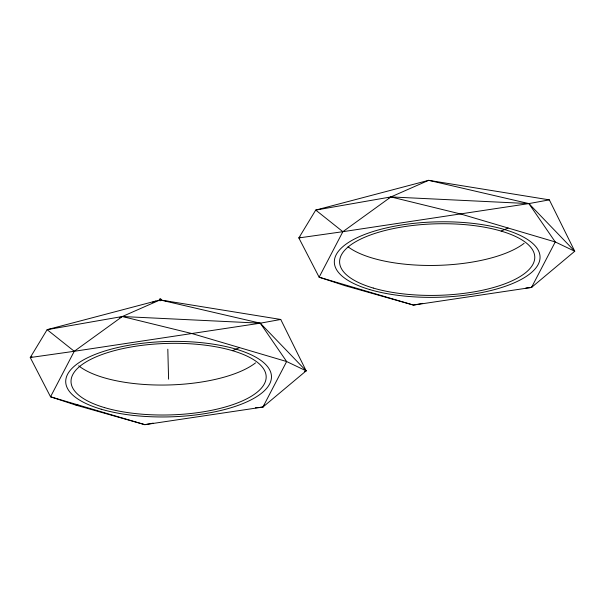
<?xml version="1.0" encoding="UTF-8"?>
<svg xmlns="http://www.w3.org/2000/svg" width="605" height="605" viewBox="0 0 605 605"><rect width="100%" height="100%" fill="white"/><g stroke="black" fill="none" stroke-linecap="round" stroke-linejoin="round"><path stroke-width="0.91" d="M280.743 319.463L260.294 323.183L160.06 299.921L122.339 316.521L74.264 351.286L50.533 396.797L76.109 405.191L144.867 424.672L262.925 407.052L306.153 370.85L280.743 319.463L160.06 299.921L47.13 329.672L30.25 357.532L50.533 396.797L144.867 424.672L153.171 423.137M549.34 199.862L528.891 203.59L428.658 180.328L390.936 196.927L342.861 231.692L319.13 277.196L344.706 285.598L413.465 305.079L531.523 287.451L574.75 251.249L549.34 199.862L428.658 180.328L315.727 210.079L298.847 237.931L319.13 277.196L413.465 305.079L422.691 303.37M260.105 407.324L262.925 407.052L286.649 361.54L260.294 323.183L122.339 316.521L47.13 329.672L74.264 351.286L260.294 323.183L306.153 370.85L304.428 371.614M525.889 288.003L531.523 287.451L555.246 241.947L528.891 203.59L390.936 196.927L315.727 210.079L342.861 231.692L528.891 203.59L574.75 251.249L555.246 241.947L460.919 214.064L390.936 196.927L388.357 198.077M262.925 407.052L264.491 404.707M531.523 287.451L532.566 285.885M159.448 299.248L160.922 299.082L162.042 300.541M152.52 302.25L155.697 301.139M31.974 356.761L30.25 357.532L74.264 351.286M119.76 317.67L122.339 316.521L192.322 333.665L286.649 361.54L306.153 370.85M300.572 237.168L298.847 237.931L342.861 231.692M232.547 350.696L239.482 347.603M501.144 231.095L508.079 228.002M255.408 407.793L258.229 407.513M77.984 405.07L76.109 405.191L77.984 405.282M166.118 301.328L168.81 301.411M167.812 349.214L168.591 379.169M160.446 298.938L160.491 300.753M159.894 298.968L159.939 300.783M524.142 243.286A97.602 35.771 -1.5 0 1 435.63 265.413A97.602 35.771 -1.5 0 1 348.004 246.764M255.544 362.879A97.602 35.771 -1.5 0 1 166.178 385.022A97.602 35.771 -1.5 0 1 78.695 365.806M373.24 288.048A97.602 35.771 -1.5 0 0 532.99 264.196A97.602 35.771 -1.5 0 0 405.342 226.467A97.602 35.771 -1.5 0 0 373.24 288.048M369.768 289.591A102.903 37.714 -1.5 0 0 538.185 264.445A102.903 37.714 -1.5 0 0 403.618 224.674A102.903 37.714 -1.5 0 0 369.768 289.591M101.171 409.192A102.903 37.714 -1.5 0 0 269.588 384.046A102.903 37.714 -1.5 0 0 135.021 344.268A102.903 37.714 -1.5 0 0 101.171 409.192M104.642 407.641A97.602 35.771 -1.5 0 0 264.393 383.797A97.602 35.771 -1.5 0 0 136.745 346.068A97.602 35.771 -1.5 0 0 104.642 407.641"/></g></svg>
